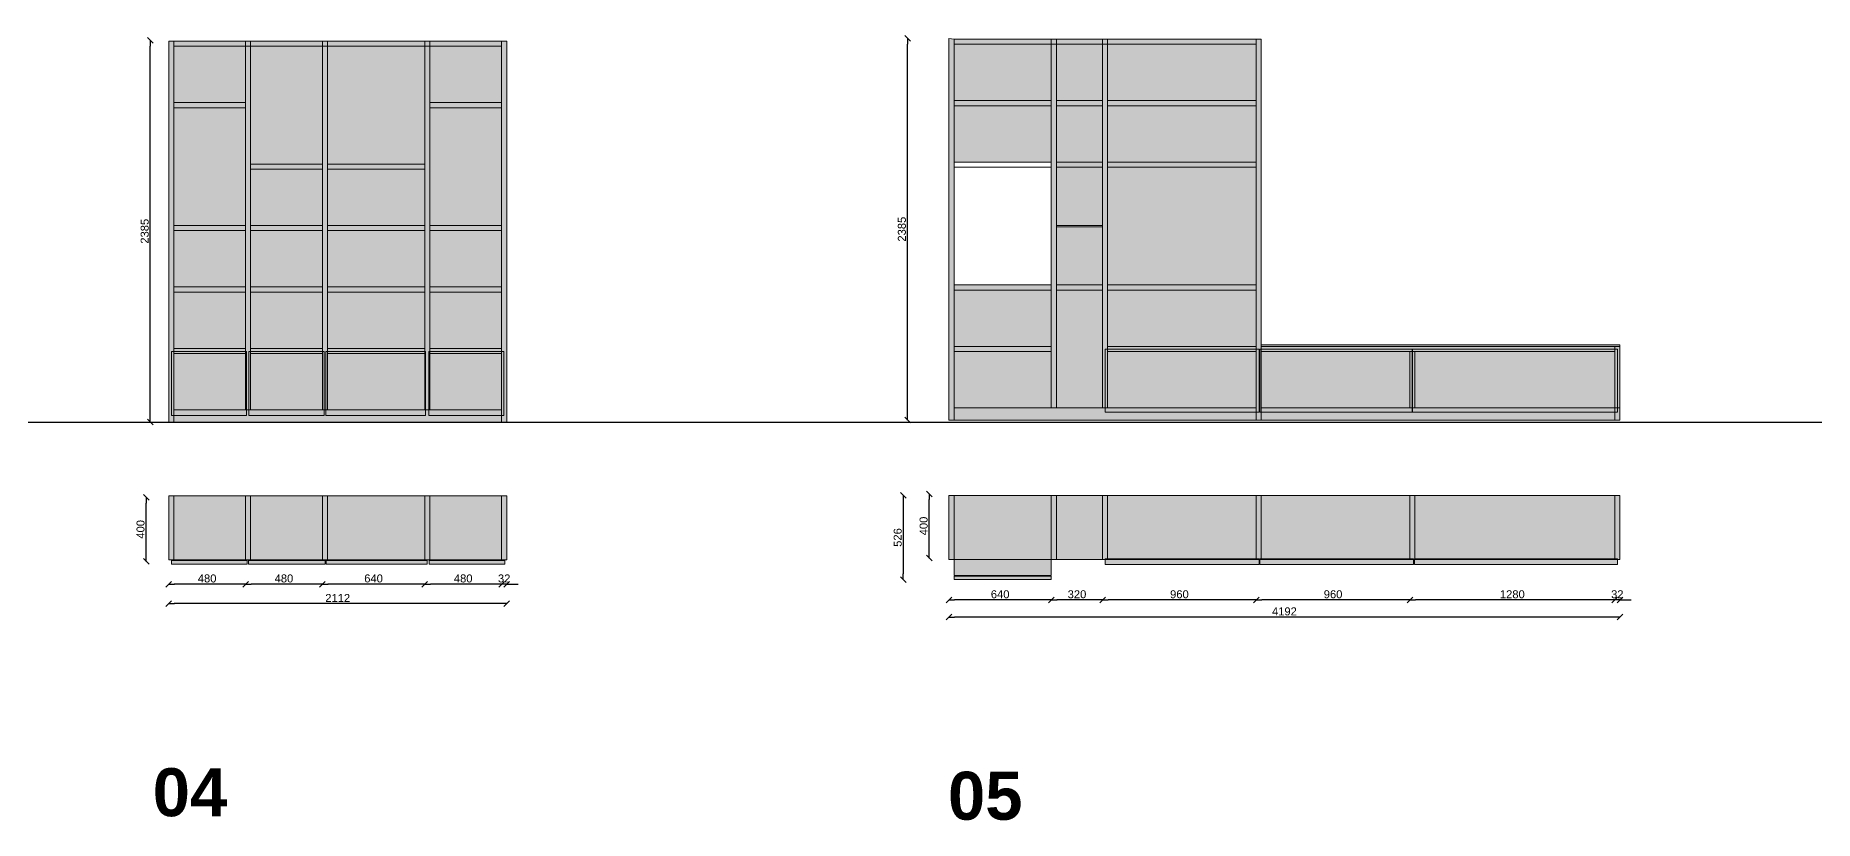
# Model space of a CAD drawing. Header units: inches. Extents: x -2150 to 187520, y -61540 to -22885.
# Drawn here: x 125914 to 137029, y -32465 to -27560 of the extents above; entities that cross this region are included whole.
import ezdxf

# ---------------------------------------------------------------- set-up
doc = ezdxf.new("R2010")
doc.units = ezdxf.units.IN
doc.header["$MEASUREMENT"] = 0
doc.layers.add('Linee arredi', color=3, linetype='Continuous', lineweight=20)
doc.layers.add('Quote', color=5, linetype='Continuous')
doc.styles.add('Arial', font='Arial.ttf')
doc.styles.add('Arial (bold)', font='Arial Bold.ttf')
doc.dimstyles.new('M&C_quote arredo', dxfattribs={"dimtxt": 50, "dimasz": 35.34668, "dimexe": 0, "dimexo": 0, "dimgap": 10, "dimtad": 1, "dimdec": 0, "dimtxsty": 'Arial', "dimblk": 'VW_SLASH', "dimcen": 0, "dimse1": 1, "dimse2": 1, "dimazin": 0, "dimtfac": 1, "dimtdec": 0, "dimtix": 1, "dimtmove": 0, "dimatfit": 0, "dimldrblk": 'VW_SLASH', "dimfxl": 0, "dimfxlon": 1, "dimfrac": 2, "dimtolj": 1, "dimarcsym": 0})

# ---------------------------------------------------------------- blocks, each defined once
blk = doc.blocks.new('VW_SLASH')
at = {"color": 0, "linetype": 'ByBlock', "lineweight": -2, "transparency": 16777216}
blk.add_line((0, 0), (-1, 0), dxfattribs=at)
at = {"color": 0, "linetype": 'Continuous', "lineweight": -2, "transparency": 16777216, "flags": 128}
blk.add_lwpolyline([(0.5, 0.5), (-0.5, -0.5)], dxfattribs=at)
blk = doc.blocks.new('*D676')
at = {"layer": 'Defpoints', "color": 0, "transparency": 16777216}
for p in [(126631, -27590), (126783, -27590), (126783, -29975)]:
    blk.add_point(p, dxfattribs=at)
at = {"layer": 'Quote', "color": 0, "lineweight": -2, "transparency": 16777216}
blk.add_line((126631, -29940), (126631, -27626), dxfattribs=at)
at = {"layer": 'Quote', "color": 0, "lineweight": -2, "transparency": 16777216, "xscale": 35.3466796875, "yscale": 35.3466796875, "zscale": 35.3466796875}
for p, rotation in [((126631, -27590), 90), ((126631, -29975), 270)]:
    blk.add_blockref('VW_SLASH', p, dxfattribs=dict(at, rotation=rotation))
at = {"layer": 'Quote', "color": 0, "transparency": 16777216, "insert": (126596, -28783), "char_height": 50, "attachment_point": 5, "rotation": 90, "style": 'Arial'}
blk.add_mtext('\\A1;2385', dxfattribs=at)
blk = doc.blocks.new('*D677')
at = {"layer": 'Defpoints', "color": 0, "transparency": 16777216}
for p in [(126746, -30821), (128858, -30821), (126746, -31110)]:
    blk.add_point(p, dxfattribs=at)
at = {"layer": 'Quote', "color": 0, "lineweight": -2, "transparency": 16777216}
blk.add_line((128823, -31110), (126781, -31110), dxfattribs=at)
at = {"layer": 'Quote', "color": 0, "lineweight": -2, "transparency": 16777216, "xscale": 35.3466796875, "yscale": 35.3466796875, "zscale": 35.3466796875, "rotation": 180}
blk.add_blockref('VW_SLASH', (126746, -31110), dxfattribs=at)
at = {"layer": 'Quote', "color": 0, "lineweight": -2, "transparency": 16777216, "xscale": 35.3466796875, "yscale": 35.3466796875, "zscale": 35.3466796875}
blk.add_blockref('VW_SLASH', (128858, -31110), dxfattribs=at)
at = {"layer": 'Quote', "color": 0, "transparency": 16777216, "insert": (127802, -31075), "char_height": 50, "attachment_point": 5, "style": 'Arial'}
blk.add_mtext('\\A1;2112', dxfattribs=at)
blk = doc.blocks.new('*D678')
at = {"layer": 'Defpoints', "color": 0, "transparency": 16777216}
for p in [(126606, -30446), (126758, -30446), (126758, -30846)]:
    blk.add_point(p, dxfattribs=at)
at = {"layer": 'Quote', "color": 0, "lineweight": -2, "transparency": 16777216}
blk.add_line((126606, -30811), (126606, -30482), dxfattribs=at)
at = {"layer": 'Quote', "color": 0, "lineweight": -2, "transparency": 16777216, "xscale": 35.3466796875, "yscale": 35.3466796875, "zscale": 35.3466796875}
for p, rotation in [((126606, -30446), 90), ((126606, -30846), 270)]:
    blk.add_blockref('VW_SLASH', p, dxfattribs=dict(at, rotation=rotation))
at = {"layer": 'Quote', "color": 0, "transparency": 16777216, "insert": (126570, -30646), "char_height": 50, "attachment_point": 5, "rotation": 90, "style": 'Arial'}
blk.add_mtext('\\A1;400', dxfattribs=at)
blk = doc.blocks.new('*D687')
at = {"layer": 'Defpoints', "color": 0, "transparency": 16777216}
for p in [(126746, -30837), (127226, -30837), (126746, -30989)]:
    blk.add_point(p, dxfattribs=at)
at = {"layer": 'Quote', "color": 0, "lineweight": -2, "transparency": 16777216}
blk.add_line((127191, -30989), (126781, -30989), dxfattribs=at)
at = {"layer": 'Quote', "color": 0, "lineweight": -2, "transparency": 16777216, "xscale": 35.3466796875, "yscale": 35.3466796875, "zscale": 35.3466796875, "rotation": 180}
blk.add_blockref('VW_SLASH', (126746, -30989), dxfattribs=at)
at = {"layer": 'Quote', "color": 0, "lineweight": -2, "transparency": 16777216, "xscale": 35.3466796875, "yscale": 35.3466796875, "zscale": 35.3466796875}
blk.add_blockref('VW_SLASH', (127226, -30989), dxfattribs=at)
at = {"layer": 'Quote', "color": 0, "transparency": 16777216, "insert": (126986, -30953), "char_height": 50, "attachment_point": 5, "style": 'Arial'}
blk.add_mtext('\\A1;480', dxfattribs=at)
blk = doc.blocks.new('*D688')
at = {"layer": 'Defpoints', "color": 0, "transparency": 16777216}
for p in [(127226, -30837), (127706, -30837), (127226, -30989)]:
    blk.add_point(p, dxfattribs=at)
at = {"layer": 'Quote', "color": 0, "lineweight": -2, "transparency": 16777216}
blk.add_line((127671, -30989), (127261, -30989), dxfattribs=at)
at = {"layer": 'Quote', "color": 0, "lineweight": -2, "transparency": 16777216, "xscale": 35.3466796875, "yscale": 35.3466796875, "zscale": 35.3466796875, "rotation": 180}
blk.add_blockref('VW_SLASH', (127226, -30989), dxfattribs=at)
at = {"layer": 'Quote', "color": 0, "lineweight": -2, "transparency": 16777216, "xscale": 35.3466796875, "yscale": 35.3466796875, "zscale": 35.3466796875}
blk.add_blockref('VW_SLASH', (127706, -30989), dxfattribs=at)
at = {"layer": 'Quote', "color": 0, "transparency": 16777216, "insert": (127466, -30953), "char_height": 50, "attachment_point": 5, "style": 'Arial'}
blk.add_mtext('\\A1;480', dxfattribs=at)
blk = doc.blocks.new('*D689')
at = {"layer": 'Defpoints', "color": 0, "transparency": 16777216}
for p in [(127706, -30837), (128346, -30837), (127706, -30989)]:
    blk.add_point(p, dxfattribs=at)
at = {"layer": 'Quote', "color": 0, "lineweight": -2, "transparency": 16777216}
blk.add_line((128311, -30989), (127741, -30989), dxfattribs=at)
at = {"layer": 'Quote', "color": 0, "lineweight": -2, "transparency": 16777216, "xscale": 35.3466796875, "yscale": 35.3466796875, "zscale": 35.3466796875, "rotation": 180}
blk.add_blockref('VW_SLASH', (127706, -30989), dxfattribs=at)
at = {"layer": 'Quote', "color": 0, "lineweight": -2, "transparency": 16777216, "xscale": 35.3466796875, "yscale": 35.3466796875, "zscale": 35.3466796875}
blk.add_blockref('VW_SLASH', (128346, -30989), dxfattribs=at)
at = {"layer": 'Quote', "color": 0, "transparency": 16777216, "insert": (128026, -30953), "char_height": 50, "attachment_point": 5, "style": 'Arial'}
blk.add_mtext('\\A1;640', dxfattribs=at)
blk = doc.blocks.new('*D690')
at = {"layer": 'Defpoints', "color": 0, "transparency": 16777216}
for p in [(128346, -30837), (128826, -30837), (128346, -30989)]:
    blk.add_point(p, dxfattribs=at)
at = {"layer": 'Quote', "color": 0, "lineweight": -2, "transparency": 16777216}
blk.add_line((128791, -30989), (128381, -30989), dxfattribs=at)
at = {"layer": 'Quote', "color": 0, "lineweight": -2, "transparency": 16777216, "xscale": 35.3466796875, "yscale": 35.3466796875, "zscale": 35.3466796875, "rotation": 180}
blk.add_blockref('VW_SLASH', (128346, -30989), dxfattribs=at)
at = {"layer": 'Quote', "color": 0, "lineweight": -2, "transparency": 16777216, "xscale": 35.3466796875, "yscale": 35.3466796875, "zscale": 35.3466796875}
blk.add_blockref('VW_SLASH', (128826, -30989), dxfattribs=at)
at = {"layer": 'Quote', "color": 0, "transparency": 16777216, "insert": (128586, -30953), "char_height": 50, "attachment_point": 5, "style": 'Arial'}
blk.add_mtext('\\A1;480', dxfattribs=at)
blk = doc.blocks.new('*D691')
at = {"layer": 'Defpoints', "color": 0, "transparency": 16777216}
for p in [(128826, -30837), (128858, -30837), (128826, -30989)]:
    blk.add_point(p, dxfattribs=at)
at = {"layer": 'Quote', "color": 0, "lineweight": -2, "transparency": 16777216}
for p, q in [((128791, -30989), (128755, -30989)), ((128858, -30989), (128826, -30989)), ((128893, -30989), (128929, -30989))]:
    blk.add_line(p, q, dxfattribs=at)
at = {"layer": 'Quote', "color": 0, "lineweight": -2, "transparency": 16777216, "xscale": 35.3466796875, "yscale": 35.3466796875, "zscale": 35.3466796875}
blk.add_blockref('VW_SLASH', (128826, -30989), dxfattribs=at)
at = {"layer": 'Quote', "color": 0, "lineweight": -2, "transparency": 16777216, "xscale": 35.3466796875, "yscale": 35.3466796875, "zscale": 35.3466796875, "rotation": 180}
blk.add_blockref('VW_SLASH', (128858, -30989), dxfattribs=at)
at = {"layer": 'Quote', "color": 0, "transparency": 16777216, "insert": (128842, -30953), "char_height": 50, "attachment_point": 5, "style": 'Arial'}
blk.add_mtext('\\A1;32', dxfattribs=at)
blk = doc.blocks.new('*D705')
at = {"layer": 'Defpoints', "color": 0, "transparency": 16777216}
for p in [(135813, -30749), (131621, -30871), (131621, -31194)]:
    blk.add_point(p, dxfattribs=at)
at = {"layer": 'Quote', "color": 0, "lineweight": -2, "transparency": 16777216}
blk.add_line((135777, -31194), (131656, -31194), dxfattribs=at)
at = {"layer": 'Quote', "color": 0, "lineweight": -2, "transparency": 16777216, "xscale": 35.3466796875, "yscale": 35.3466796875, "zscale": 35.3466796875, "rotation": 180}
blk.add_blockref('VW_SLASH', (131621, -31194), dxfattribs=at)
at = {"layer": 'Quote', "color": 0, "lineweight": -2, "transparency": 16777216, "xscale": 35.3466796875, "yscale": 35.3466796875, "zscale": 35.3466796875}
blk.add_blockref('VW_SLASH', (135813, -31194), dxfattribs=at)
at = {"layer": 'Quote', "color": 0, "transparency": 16777216, "insert": (133717, -31159), "char_height": 50, "attachment_point": 5, "style": 'Arial'}
blk.add_mtext('\\A1;4192', dxfattribs=at)
blk = doc.blocks.new('*D706')
at = {"layer": 'Defpoints', "color": 0, "transparency": 16777216}
for p in [(131363, -27578), (131621, -27578), (131621, -29963)]:
    blk.add_point(p, dxfattribs=at)
at = {"layer": 'Quote', "color": 0, "lineweight": -2, "transparency": 16777216}
blk.add_line((131363, -29927), (131363, -27613), dxfattribs=at)
at = {"layer": 'Quote', "color": 0, "lineweight": -2, "transparency": 16777216, "xscale": 35.3466796875, "yscale": 35.3466796875, "zscale": 35.3466796875}
for p, rotation in [((131363, -27578), 90), ((131363, -29963), 270)]:
    blk.add_blockref('VW_SLASH', p, dxfattribs=dict(at, rotation=rotation))
at = {"layer": 'Quote', "color": 0, "transparency": 16777216, "insert": (131327, -28770), "char_height": 50, "attachment_point": 5, "rotation": 90, "style": 'Arial'}
blk.add_mtext('\\A1;2385', dxfattribs=at)
blk = doc.blocks.new('*D707')
at = {"layer": 'Defpoints', "color": 0, "transparency": 16777216}
for p in [(131621, -30871), (132261, -30795), (131621, -31087)]:
    blk.add_point(p, dxfattribs=at)
at = {"layer": 'Quote', "color": 0, "lineweight": -2, "transparency": 16777216}
blk.add_line((132225, -31087), (131656, -31087), dxfattribs=at)
at = {"layer": 'Quote', "color": 0, "lineweight": -2, "transparency": 16777216, "xscale": 35.3466796875, "yscale": 35.3466796875, "zscale": 35.3466796875, "rotation": 180}
blk.add_blockref('VW_SLASH', (131621, -31087), dxfattribs=at)
at = {"layer": 'Quote', "color": 0, "lineweight": -2, "transparency": 16777216, "xscale": 35.3466796875, "yscale": 35.3466796875, "zscale": 35.3466796875}
blk.add_blockref('VW_SLASH', (132261, -31087), dxfattribs=at)
at = {"layer": 'Quote', "color": 0, "transparency": 16777216, "insert": (131941, -31052), "char_height": 50, "attachment_point": 5, "style": 'Arial'}
blk.add_mtext('\\A1;640', dxfattribs=at)
blk = doc.blocks.new('*D708')
at = {"layer": 'Defpoints', "color": 0, "transparency": 16777216}
for p in [(132261, -30795), (132581, -30795), (132261, -31087)]:
    blk.add_point(p, dxfattribs=at)
at = {"layer": 'Quote', "color": 0, "lineweight": -2, "transparency": 16777216}
blk.add_line((132545, -31087), (132296, -31087), dxfattribs=at)
at = {"layer": 'Quote', "color": 0, "lineweight": -2, "transparency": 16777216, "xscale": 35.3466796875, "yscale": 35.3466796875, "zscale": 35.3466796875, "rotation": 180}
blk.add_blockref('VW_SLASH', (132261, -31087), dxfattribs=at)
at = {"layer": 'Quote', "color": 0, "lineweight": -2, "transparency": 16777216, "xscale": 35.3466796875, "yscale": 35.3466796875, "zscale": 35.3466796875}
blk.add_blockref('VW_SLASH', (132581, -31087), dxfattribs=at)
at = {"layer": 'Quote', "color": 0, "transparency": 16777216, "insert": (132421, -31052), "char_height": 50, "attachment_point": 5, "style": 'Arial'}
blk.add_mtext('\\A1;320', dxfattribs=at)
blk = doc.blocks.new('*D709')
at = {"layer": 'Defpoints', "color": 0, "transparency": 16777216}
for p in [(133541, -30411), (132581, -30795), (132581, -31087)]:
    blk.add_point(p, dxfattribs=at)
at = {"layer": 'Quote', "color": 0, "lineweight": -2, "transparency": 16777216}
blk.add_line((133505, -31087), (132616, -31087), dxfattribs=at)
at = {"layer": 'Quote', "color": 0, "lineweight": -2, "transparency": 16777216, "xscale": 35.3466796875, "yscale": 35.3466796875, "zscale": 35.3466796875, "rotation": 180}
blk.add_blockref('VW_SLASH', (132581, -31087), dxfattribs=at)
at = {"layer": 'Quote', "color": 0, "lineweight": -2, "transparency": 16777216, "xscale": 35.3466796875, "yscale": 35.3466796875, "zscale": 35.3466796875}
blk.add_blockref('VW_SLASH', (133541, -31087), dxfattribs=at)
at = {"layer": 'Quote', "color": 0, "transparency": 16777216, "insert": (133061, -31052), "char_height": 50, "attachment_point": 5, "style": 'Arial'}
blk.add_mtext('\\A1;960', dxfattribs=at)
blk = doc.blocks.new('*D710')
at = {"layer": 'Defpoints', "color": 0, "transparency": 16777216}
for p in [(133541, -30411), (134501, -30443), (133541, -31087)]:
    blk.add_point(p, dxfattribs=at)
at = {"layer": 'Quote', "color": 0, "lineweight": -2, "transparency": 16777216}
blk.add_line((134465, -31087), (133576, -31087), dxfattribs=at)
at = {"layer": 'Quote', "color": 0, "lineweight": -2, "transparency": 16777216, "xscale": 35.3466796875, "yscale": 35.3466796875, "zscale": 35.3466796875, "rotation": 180}
blk.add_blockref('VW_SLASH', (133541, -31087), dxfattribs=at)
at = {"layer": 'Quote', "color": 0, "lineweight": -2, "transparency": 16777216, "xscale": 35.3466796875, "yscale": 35.3466796875, "zscale": 35.3466796875}
blk.add_blockref('VW_SLASH', (134501, -31087), dxfattribs=at)
at = {"layer": 'Quote', "color": 0, "transparency": 16777216, "insert": (134021, -31052), "char_height": 50, "attachment_point": 5, "style": 'Arial'}
blk.add_mtext('\\A1;960', dxfattribs=at)
blk = doc.blocks.new('*D711')
at = {"layer": 'Defpoints', "color": 0, "transparency": 16777216}
for p in [(134501, -30443), (135781, -30443), (134501, -31087)]:
    blk.add_point(p, dxfattribs=at)
at = {"layer": 'Quote', "color": 0, "lineweight": -2, "transparency": 16777216}
blk.add_line((135745, -31087), (134536, -31087), dxfattribs=at)
at = {"layer": 'Quote', "color": 0, "lineweight": -2, "transparency": 16777216, "xscale": 35.3466796875, "yscale": 35.3466796875, "zscale": 35.3466796875, "rotation": 180}
blk.add_blockref('VW_SLASH', (134501, -31087), dxfattribs=at)
at = {"layer": 'Quote', "color": 0, "lineweight": -2, "transparency": 16777216, "xscale": 35.3466796875, "yscale": 35.3466796875, "zscale": 35.3466796875}
blk.add_blockref('VW_SLASH', (135781, -31087), dxfattribs=at)
at = {"layer": 'Quote', "color": 0, "transparency": 16777216, "insert": (135141, -31052), "char_height": 50, "attachment_point": 5, "style": 'Arial'}
blk.add_mtext('\\A1;1280', dxfattribs=at)
blk = doc.blocks.new('*D712')
at = {"layer": 'Defpoints', "color": 0, "transparency": 16777216}
for p in [(135781, -30443), (135813, -30871), (135781, -31087)]:
    blk.add_point(p, dxfattribs=at)
at = {"layer": 'Quote', "color": 0, "lineweight": -2, "transparency": 16777216}
for p, q in [((135745, -31087), (135710, -31087)), ((135813, -31087), (135781, -31087)), ((135848, -31087), (135883, -31087))]:
    blk.add_line(p, q, dxfattribs=at)
at = {"layer": 'Quote', "color": 0, "lineweight": -2, "transparency": 16777216, "xscale": 35.3466796875, "yscale": 35.3466796875, "zscale": 35.3466796875}
blk.add_blockref('VW_SLASH', (135781, -31087), dxfattribs=at)
at = {"layer": 'Quote', "color": 0, "lineweight": -2, "transparency": 16777216, "xscale": 35.3466796875, "yscale": 35.3466796875, "zscale": 35.3466796875, "rotation": 180}
blk.add_blockref('VW_SLASH', (135813, -31087), dxfattribs=at)
at = {"layer": 'Quote', "color": 0, "transparency": 16777216, "insert": (135797, -31052), "char_height": 50, "attachment_point": 5, "style": 'Arial'}
blk.add_mtext('\\A1;32', dxfattribs=at)
blk = doc.blocks.new('*D750')
at = {"layer": 'Defpoints', "color": 0, "transparency": 16777216}
for p in [(131498, -30425), (131618, -30425), (131618, -30825)]:
    blk.add_point(p, dxfattribs=at)
at = {"layer": 'Quote', "color": 0, "lineweight": -2, "transparency": 16777216}
blk.add_line((131498, -30789), (131498, -30460), dxfattribs=at)
at = {"layer": 'Quote', "color": 0, "lineweight": -2, "transparency": 16777216, "xscale": 35.3466796875, "yscale": 35.3466796875, "zscale": 35.3466796875}
for p, rotation in [((131498, -30425), 90), ((131498, -30825), 270)]:
    blk.add_blockref('VW_SLASH', p, dxfattribs=dict(at, rotation=rotation))
at = {"layer": 'Quote', "color": 0, "transparency": 16777216, "insert": (131463, -30625), "char_height": 50, "attachment_point": 5, "rotation": 90, "style": 'Arial'}
blk.add_mtext('\\A1;400', dxfattribs=at)
blk = doc.blocks.new('*D751')
at = {"layer": 'Defpoints', "color": 0, "transparency": 16777216}
for p in [(131621, -30434), (131336, -30960), (131653, -30960)]:
    blk.add_point(p, dxfattribs=at)
at = {"layer": 'Quote', "color": 0, "lineweight": -2, "transparency": 16777216}
blk.add_line((131336, -30469), (131336, -30924), dxfattribs=at)
at = {"layer": 'Quote', "color": 0, "lineweight": -2, "transparency": 16777216, "xscale": 35.3466796875, "yscale": 35.3466796875, "zscale": 35.3466796875}
for p, rotation in [((131336, -30434), 90), ((131336, -30960), 270)]:
    blk.add_blockref('VW_SLASH', p, dxfattribs=dict(at, rotation=rotation))
at = {"layer": 'Quote', "color": 0, "transparency": 16777216, "insert": (131301, -30697), "char_height": 50, "attachment_point": 5, "rotation": 90, "style": 'Arial'}
blk.add_mtext('\\A1;526', dxfattribs=at)

msp = doc.modelspace()

# ---------------------------------------------------------------- hatches: boundary and pattern name
at = {"layer": 'Linee arredi'}
h = msp.add_hatch(color=7, dxfattribs=at)
h.dxf.hatch_style = 1
h.paths.add_polyline_path([(126745.9, -27595.2), (126777.9, -27595.2), (126777.9, -29975.2), (126745.9, -29975.2)])
h = msp.add_hatch(color=7, dxfattribs=at)
h.dxf.hatch_style = 1
h.paths.add_polyline_path([(126777.9, -27627.2), (126777.9, -27595.2), (128825.9, -27595.2), (128825.9, -27627.2)])
h = msp.add_hatch(color=254, dxfattribs=at)
h.dxf.hatch_style = 1
h.paths.add_polyline_path([(127225.9, -27979.1), (127225.9, -27627.2), (126777.9, -27627.2), (126777.9, -27979.1)])
h.paths.add_polyline_path([(127225.9, -28011.1), (126777.9, -28011.1), (126777.9, -28747), (127225.9, -28747)])
h.paths.add_polyline_path([(127225.9, -29131), (127225.9, -28779), (126777.9, -28779), (126777.9, -29131)])
h.paths.add_polyline_path([(126777.9, -29163), (126777.9, -29514.9), (127225.9, -29514.9), (127225.9, -29163)])
h.paths.add_polyline_path([(127257.9, -29163), (127257.9, -29514.9), (127705.9, -29514.9), (127705.9, -29163)])
h.paths.add_polyline_path([(127705.9, -29131), (127705.9, -28779), (127257.9, -28779), (127257.9, -29131)])
h.paths.add_polyline_path([(127257.9, -28395.1), (127257.9, -28747), (127705.9, -28747), (127705.9, -28395.1)])
h.paths.add_polyline_path([(127705.9, -27627.2), (127257.9, -27627.2), (127257.9, -28363.1), (127705.9, -28363.1)])
h.paths.add_polyline_path([(128345.9, -27627.2), (127737.9, -27627.2), (127737.9, -28363.1), (128345.9, -28363.1)])
h.paths.add_polyline_path([(128345.9, -28747), (128345.9, -28395.1), (127737.9, -28395.1), (127737.9, -28747)])
h.paths.add_polyline_path([(128345.9, -29131), (128345.9, -28779), (127737.9, -28779), (127737.9, -29131)])
h.paths.add_polyline_path([(127737.9, -29163), (127737.9, -29514.9), (128345.9, -29514.9), (128345.9, -29163)])
h.paths.add_polyline_path([(128377.9, -29163), (128377.9, -29514.9), (128825.9, -29514.9), (128825.9, -29163)])
h.paths.add_polyline_path([(128377.9, -28779), (128377.9, -29131), (128825.9, -29131), (128825.9, -28779)])
h.paths.add_polyline_path([(128377.9, -28747), (128825.9, -28747), (128825.9, -28011.1), (128377.9, -28011.1)])
h.paths.add_polyline_path([(128825.9, -27979.1), (128825.9, -27627.2), (128377.9, -27627.2), (128377.9, -27979.1)])
h = msp.add_hatch(color=7, dxfattribs=at)
h.dxf.hatch_style = 1
h.paths.add_polyline_path([(127225.9, -27595.2), (127257.9, -27595.2), (127257.9, -29899.2), (127225.9, -29899.2)])
h = msp.add_hatch(color=7, dxfattribs=at)
h.dxf.hatch_style = 1
h.paths.add_polyline_path([(127705.9, -27595.2), (127737.9, -27595.2), (127737.9, -29899.2), (127705.9, -29899.2)])
h = msp.add_hatch(color=7, dxfattribs=at)
h.dxf.hatch_style = 1
h.paths.add_polyline_path([(128345.9, -27595.2), (128377.9, -27595.2), (128377.9, -29899.2), (128345.9, -29899.2)])
h = msp.add_hatch(color=7, dxfattribs=at)
h.dxf.hatch_style = 1
h.paths.add_polyline_path([(128825.9, -27595.2), (128857.9, -27595.2), (128857.9, -29975.2), (128825.9, -29975.2)])
h = msp.add_hatch(color=7, dxfattribs=at)
h.dxf.hatch_style = 1
h.paths.add_polyline_path([(131620.6, -27577.8), (131652.6, -27582.8), (131652.6, -29962.8), (131620.6, -29962.8)])
h = msp.add_hatch(color=7, dxfattribs=at)
h.dxf.hatch_style = 1
h.paths.add_polyline_path([(131652.6, -27614.8), (131652.6, -27582.8), (133540.6, -27582.8), (133540.6, -27614.8)])
h = msp.add_hatch(color=254, dxfattribs=at)
h.dxf.hatch_style = 1
h.paths.add_polyline_path([(132260.6, -27966.8), (132260.6, -27614.8), (131652.6, -27614.8), (131652.6, -27966.8)])
h = msp.add_hatch(color=7, dxfattribs=at)
h.dxf.hatch_style = 1
h.paths.add_polyline_path([(132260.6, -27582.8), (132292.6, -27582.8), (132292.6, -29886.8), (132260.6, -29886.8)])
h = msp.add_hatch(color=254, dxfattribs=at)
h.dxf.hatch_style = 1
h.paths.add_polyline_path([(132580.6, -27998.8), (132292.6, -27998.8), (132292.6, -28350.7), (132580.6, -28350.7)])
h.paths.add_polyline_path([(132580.6, -27966.8), (132580.6, -27614.8), (132292.6, -27614.8), (132292.6, -27966.8)])
h.paths.add_polyline_path([(133540.6, -27966.8), (133540.6, -27614.8), (132612.6, -27614.8), (132612.6, -27966.8)])
h.paths.add_polyline_path([(133540.6, -28350.7), (133540.6, -27998.8), (132612.6, -27998.8), (132612.6, -28350.7)])
h = msp.add_hatch(color=7, dxfattribs=at)
h.dxf.hatch_style = 1
h.paths.add_polyline_path([(132580.6, -27582.8), (132612.6, -27582.8), (132612.6, -29886.8), (132580.6, -29886.8)])
h = msp.add_hatch(color=7, dxfattribs=at)
h.dxf.hatch_style = 1
h.paths.add_polyline_path([(133540.6, -27582.8), (133572.6, -27582.8), (133572.6, -29962.8), (133540.6, -29962.8)])
h = msp.add_hatch(color=7, dxfattribs=at)
h.dxf.hatch_style = 1
h.paths.add_polyline_path([(126777.8, -28011.1), (126777.8, -27979.1), (127225.9, -27979.1), (127225.9, -28011.1)])
h = msp.add_hatch(color=7, dxfattribs=at)
h.dxf.hatch_style = 1
h.paths.add_polyline_path([(128377.9, -28011.1), (128377.9, -27979.1), (128825.9, -27979.1), (128825.9, -28011.1)])
h = msp.add_hatch(color=7, dxfattribs=at)
h.dxf.hatch_style = 1
h.paths.add_polyline_path([(131652.6, -27998.8), (131652.6, -27966.8), (132260.6, -27966.8), (132260.6, -27998.8)])
h = msp.add_hatch(color=254, dxfattribs=at)
h.dxf.hatch_style = 1
h.paths.add_polyline_path([(131652.6, -27998.8), (131652.6, -28349.6), (132260.6, -28349.6), (132260.6, -27998.8)])
h = msp.add_hatch(color=7, dxfattribs=at)
h.dxf.hatch_style = 1
h.paths.add_polyline_path([(132292.6, -27998.8), (132292.6, -27966.8), (132580.6, -27966.8), (132580.6, -27998.8)])
h = msp.add_hatch(color=7, dxfattribs=at)
h.dxf.hatch_style = 1
h.paths.add_polyline_path([(132612.6, -27998.8), (132612.6, -27966.8), (133540.6, -27966.8), (133540.6, -27998.8)])
h = msp.add_hatch(color=7, dxfattribs=at)
h.dxf.hatch_style = 1
h.paths.add_polyline_path([(127257.9, -28395.1), (127257.9, -28363.1), (127705.9, -28363.1), (127705.9, -28395.1)])
h = msp.add_hatch(color=7, dxfattribs=at)
h.dxf.hatch_style = 1
h.paths.add_polyline_path([(127737.9, -28395.1), (127737.9, -28363.1), (128345.9, -28363.1), (128345.9, -28395.1)])
h = msp.add_hatch(color=7, dxfattribs=at)
h.dxf.hatch_style = 1
h.paths.add_polyline_path([(132292.6, -28382.7), (132292.6, -28350.7), (132580.6, -28350.7), (132580.6, -28382.7)])
h = msp.add_hatch(color=253, dxfattribs=at)
h.dxf.hatch_style = 1
h.paths.add_polyline_path([(132612.6, -29118.6), (133540.6, -29118.6), (133540.6, -28382.7), (132612.6, -28382.7)])
h.paths.add_polyline_path([(132580.6, -28382.7), (132292.6, -28382.7), (132292.6, -28746.7), (132580.6, -28746.7)])
h.paths.add_polyline_path([(132580.6, -28754.7), (132292.6, -28754.7), (132292.6, -29118.6), (132580.6, -29118.6)])
h = msp.add_hatch(color=7, dxfattribs=at)
h.dxf.hatch_style = 1
h.paths.add_polyline_path([(132612.6, -28382.7), (132612.6, -28350.7), (133540.6, -28350.7), (133540.6, -28382.7)])
h = msp.add_hatch(color=7, dxfattribs=at)
h.dxf.hatch_style = 1
h.paths.add_polyline_path([(126777.8, -28779), (126777.8, -28747), (127225.9, -28747), (127225.9, -28779)])
h = msp.add_hatch(color=7, dxfattribs=at)
h.dxf.hatch_style = 1
h.paths.add_polyline_path([(127257.9, -28779), (127257.9, -28747), (127705.9, -28747), (127705.9, -28779)])
h = msp.add_hatch(color=7, dxfattribs=at)
h.dxf.hatch_style = 1
h.paths.add_polyline_path([(127737.9, -28779), (127737.9, -28747), (128345.9, -28747), (128345.9, -28779)])
h = msp.add_hatch(color=7, dxfattribs=at)
h.dxf.hatch_style = 1
h.paths.add_polyline_path([(128377.9, -28779), (128377.9, -28747), (128825.9, -28747), (128825.9, -28779)])
h = msp.add_hatch(color=7, dxfattribs=at)
h.dxf.hatch_style = 1
h.paths.add_polyline_path([(131652.6, -29150.6), (131652.6, -29118.6), (132260.6, -29118.6), (132260.6, -29150.6)])
h = msp.add_hatch(color=7, dxfattribs=at)
h.dxf.hatch_style = 1
h.paths.add_polyline_path([(132292.6, -29150.6), (132292.6, -29118.6), (132580.6, -29118.6), (132580.6, -29150.6)])
h = msp.add_hatch(color=7, dxfattribs=at)
h.dxf.hatch_style = 1
h.paths.add_polyline_path([(132612.6, -29150.6), (132612.6, -29118.6), (133540.6, -29118.6), (133540.6, -29150.6)])
h = msp.add_hatch(color=7, dxfattribs=at)
h.dxf.hatch_style = 1
h.paths.add_polyline_path([(126777.9, -29163), (126777.9, -29131), (127225.9, -29131), (127225.9, -29163)])
h = msp.add_hatch(color=7, dxfattribs=at)
h.dxf.hatch_style = 1
h.paths.add_polyline_path([(127257.9, -29163), (127257.9, -29131), (127705.9, -29131), (127705.9, -29163)])
h = msp.add_hatch(color=7, dxfattribs=at)
h.dxf.hatch_style = 1
h.paths.add_polyline_path([(127737.9, -29163), (127737.9, -29131), (128345.9, -29131), (128345.9, -29163)])
h = msp.add_hatch(color=7, dxfattribs=at)
h.dxf.hatch_style = 1
h.paths.add_polyline_path([(128377.9, -29163), (128377.9, -29131), (128825.9, -29131), (128825.9, -29163)])
h = msp.add_hatch(color=254, dxfattribs=at)
h.dxf.hatch_style = 1
h.paths.add_polyline_path([(132260.6, -29150.6), (131652.6, -29150.6), (131652.6, -29502.6), (132260.6, -29502.6)])
h.paths.add_polyline_path([(131652.6, -29534.6), (131652.6, -29886.8), (132260.6, -29886.8), (132260.6, -29534.6)])
h.paths.add_polyline_path([(132580.6, -29150.6), (132292.6, -29150.6), (132292.6, -29886.8), (132580.6, -29886.8)])
h.paths.add_polyline_path([(133540.6, -29502.6), (133540.6, -29150.6), (132612.6, -29150.6), (132612.6, -29502.6)])
h = msp.add_hatch(color=252, dxfattribs=at)
h.dxf.hatch_style = 1
h.paths.add_polyline_path([(126763.9, -29535.2), (127232.9, -29535.2), (127232.9, -29933.9), (126763.9, -29933.9)])
h = msp.add_hatch(color=7, dxfattribs=at)
h.dxf.hatch_style = 1
h.paths.add_polyline_path([(126777.8, -29546.9), (126777.8, -29514.9), (127225.9, -29514.9), (127225.9, -29546.9)])
h = msp.add_hatch(color=252, dxfattribs=at)
h.dxf.hatch_style = 1
h.paths.add_polyline_path([(127246.9, -29535.2), (127717.9, -29535.2), (127717.9, -29933.9), (127246.9, -29933.9)])
h = msp.add_hatch(color=7, dxfattribs=at)
h.dxf.hatch_style = 1
h.paths.add_polyline_path([(127257.9, -29546.9), (127257.9, -29514.9), (127705.9, -29514.9), (127705.9, -29546.9)])
h = msp.add_hatch(color=252, dxfattribs=at)
h.dxf.hatch_style = 1
h.paths.add_polyline_path([(127726.9, -29535.2), (128349.9, -29535.2), (128349.9, -29933.9), (127726.9, -29933.9)])
h = msp.add_hatch(color=7, dxfattribs=at)
h.dxf.hatch_style = 1
h.paths.add_polyline_path([(127737.9, -29546.9), (127737.9, -29514.9), (128345.9, -29514.9), (128345.9, -29546.9)])
h = msp.add_hatch(color=252, dxfattribs=at)
h.dxf.hatch_style = 1
h.paths.add_polyline_path([(128370.9, -29535.2), (128839.9, -29535.2), (128839.9, -29933.9), (128370.9, -29933.9)])
h = msp.add_hatch(color=7, dxfattribs=at)
h.dxf.hatch_style = 1
h.paths.add_polyline_path([(128377.9, -29546.9), (128377.9, -29514.9), (128825.9, -29514.9), (128825.9, -29546.9)])
h = msp.add_hatch(color=7, dxfattribs=at)
h.dxf.hatch_style = 1
h.paths.add_polyline_path([(131652.6, -29534.6), (131652.6, -29502.6), (132260.6, -29502.6), (132260.6, -29534.6)])
h = msp.add_hatch(color=252, dxfattribs=at)
h.dxf.hatch_style = 1
h.paths.add_polyline_path([(132597.6, -29519.7), (133558.6, -29519.7), (133558.6, -29913.8), (132597.6, -29913.8)])
h = msp.add_hatch(color=7, dxfattribs=at)
h.dxf.hatch_style = 1
h.paths.add_polyline_path([(132612.6, -29534.6), (132612.6, -29502.6), (133540.6, -29502.6), (133540.6, -29534.6)])
h = msp.add_hatch(color=252, dxfattribs=at)
h.dxf.hatch_style = 1
h.paths.add_polyline_path([(133563.6, -29519.7), (134515.6, -29519.7), (134515.6, -29913.8), (133563.6, -29913.8)])
h = msp.add_hatch(color=7, dxfattribs=at)
h.dxf.hatch_style = 1
h.paths.add_polyline_path([(133572.6, -29502.6), (133572.6, -29492.6), (135812.6, -29492.6), (135812.6, -29502.6)])
h = msp.add_hatch(color=7, dxfattribs=at)
h.dxf.hatch_style = 1
h.paths.add_polyline_path([(133572.6, -29534.6), (133572.6, -29502.6), (135780.6, -29502.6), (135780.6, -29534.6)])
h = msp.add_hatch(color=7, dxfattribs=at)
h.dxf.hatch_style = 1
h.paths.add_polyline_path([(134500.6, -29534.6), (134532.6, -29534.6), (134532.6, -29886.8), (134500.6, -29886.8)])
h = msp.add_hatch(color=252, dxfattribs=at)
h.dxf.hatch_style = 1
h.paths.add_polyline_path([(134517.6, -29519.7), (135797.6, -29519.7), (135797.6, -29913.8), (134517.6, -29913.8)])
h = msp.add_hatch(color=7, dxfattribs=at)
h.dxf.hatch_style = 1
h.paths.add_polyline_path([(135780.6, -29502.6), (135812.6, -29502.6), (135812.6, -29962.8), (135780.6, -29962.8)])
h = msp.add_hatch(color=7, dxfattribs=at)
h.dxf.hatch_style = 1
h.paths.add_polyline_path([(131652.6, -29962.8), (131652.6, -29886.8), (133540.6, -29886.8), (133540.6, -29962.8)])
h = msp.add_hatch(color=7, dxfattribs=at)
h.dxf.hatch_style = 1
h.paths.add_polyline_path([(133572.6, -29962.8), (133572.6, -29886.8), (135812.6, -29886.8), (135812.6, -29962.8)])
h = msp.add_hatch(color=7, dxfattribs=at)
h.dxf.hatch_style = 1
h.paths.add_polyline_path([(126777.9, -29975.2), (126777.9, -29899.2), (128825.9, -29899.2), (128825.9, -29975.2)])
h = msp.add_hatch(color=7, dxfattribs=at)
h.dxf.hatch_style = 1
h.paths.add_polyline_path([(126777.9, -30436.9), (126745.9, -30436.9), (126745.9, -30836.9), (126777.9, -30836.9)])
h.paths.add_polyline_path([(127225.9, -30436.9), (126777.9, -30436.9), (126777.9, -30836.9), (127225.9, -30836.9)])
h.paths.add_polyline_path([(127257.9, -30436.9), (127225.9, -30436.9), (127225.9, -30836.9), (127257.9, -30836.9)])
h.paths.add_polyline_path([(127705.9, -30436.9), (127257.9, -30436.9), (127257.9, -30836.9), (127705.9, -30836.9)])
h.paths.add_polyline_path([(128345.9, -30436.9), (127737.9, -30436.9), (127737.9, -30836.9), (128345.9, -30836.9)])
h.paths.add_polyline_path([(127737.9, -30436.9), (127705.9, -30436.9), (127705.9, -30836.9), (127737.9, -30836.9)])
h.paths.add_polyline_path([(128377.9, -30436.9), (128345.9, -30436.9), (128345.9, -30836.9), (128377.9, -30836.9)])
h.paths.add_polyline_path([(128825.9, -30436.9), (128377.9, -30436.9), (128377.9, -30836.9), (128825.9, -30836.9)])
h.paths.add_polyline_path([(128857.9, -30436.9), (128825.9, -30436.9), (128825.9, -30836.9), (128857.9, -30836.9)])
h = msp.add_hatch(color=7, dxfattribs=at)
h.dxf.hatch_style = 1
h.paths.add_polyline_path([(131652.6, -30433.8), (131620.6, -30433.8), (131620.6, -30833.8), (131652.6, -30833.8)])
h.paths.add_polyline_path([(132260.6, -30433.8), (131652.6, -30433.8), (131652.6, -30833.8), (132260.6, -30833.8)])
h.paths.add_polyline_path([(132292.6, -30433.8), (132260.6, -30433.8), (132260.6, -30833.8), (132292.6, -30833.8)])
h.paths.add_polyline_path([(132580.6, -30433.8), (132292.6, -30433.8), (132292.6, -30833.8), (132580.6, -30833.8)])
h.paths.add_polyline_path([(132612.6, -30433.8), (132580.6, -30433.8), (132580.6, -30833.8), (132597.6, -30833.8), (132597.6, -30830.7), (132612.6, -30830.7)])
h.paths.add_polyline_path([(133540.6, -30433.8), (132612.6, -30433.8), (132612.6, -30830.7), (133540.6, -30830.7)])
h.paths.add_polyline_path([(133572.6, -30433.8), (133540.6, -30433.8), (133540.6, -30830.7), (133558.6, -30830.7), (133558.6, -30833.8), (133563.6, -30833.8), (133563.6, -30830.7), (133572.6, -30830.7)])
h.paths.add_polyline_path([(134500.6, -30433.8), (133572.6, -30433.8), (133572.6, -30830.7), (134500.6, -30830.7)])
h.paths.add_polyline_path([(134532.6, -30433.8), (134500.6, -30433.8), (134500.6, -30830.7), (134524.6, -30830.7), (134524.6, -30833.8), (134529.6, -30833.8), (134529.6, -30830.7), (134532.6, -30830.7)])
h.paths.add_polyline_path([(135780.6, -30433.8), (134532.6, -30433.8), (134532.6, -30830.7), (135780.6, -30830.7)])
h.paths.add_polyline_path([(135812.6, -30433.8), (135780.6, -30433.8), (135780.6, -30830.7), (135797.6, -30830.7), (135797.6, -30833.8), (135812.6, -30833.8)])
h = msp.add_hatch(color=252, dxfattribs=at)
h.dxf.hatch_style = 1
h.paths.add_polyline_path([(128846.3, -30841), (128372.6, -30841), (128372.6, -30863), (128846.3, -30863)])
h.paths.add_polyline_path([(128361.9, -30841), (127729.7, -30841), (127729.7, -30863), (128361.9, -30863)])
h.paths.add_polyline_path([(127724.4, -30841), (127243.9, -30841), (127243.9, -30863), (127724.4, -30863)])
h.paths.add_polyline_path([(127236.4, -30841), (126762.7, -30841), (126762.7, -30863), (127236.4, -30863)])
h = msp.add_hatch(color=252, dxfattribs=at)
h.dxf.hatch_style = 1
h.paths.add_polyline_path([(135797.6, -30865.7), (135797.6, -30833.8), (135780.6, -30833.8), (134532.6, -30833.8), (134529.6, -30833.8), (134529.6, -30865.7)])
h.paths.add_polyline_path([(134524.6, -30865.7), (134524.6, -30833.8), (134500.6, -30833.8), (133572.6, -30833.8), (133572.6, -30830.7), (133563.6, -30830.7), (133563.6, -30865.7)])
h.paths.add_polyline_path([(133558.6, -30865.7), (133558.6, -30833.8), (133540.6, -30833.8), (132612.6, -30833.8), (132597.6, -30833.8), (132597.6, -30865.7)])
h.paths.add_polyline_path([(132260.6, -30933.8), (132260.6, -30833.8), (131652.6, -30833.8), (131652.6, -30933.8)])
h.paths.add_polyline_path([(132260.6, -30959.8), (132260.6, -30937.8), (131652.6, -30937.8), (131652.6, -30959.8)])

# ---------------------------------------------------------------- linework, layer by layer
msp.add_line((108374, -29975.2), (168905.9, -29975.2))
for p, q in [((131652.6, -28349.6), (131652.6, -28349.6)), ((126328.9, -29975.2), (129245.9, -29975.2))]:
    msp.add_line(p, q, dxfattribs=at)
at = {"layer": 'Linee arredi', "linetype": 'Continuous', "lineweight": 15, "transparency": 33554687, "flags": 128}
for points in [[(126745.9, -27595.2), (126777.9, -27595.2), (126777.9, -29975.2), (126745.9, -29975.2)], [(126777.9, -27627.2), (126777.9, -27595.2), (128825.9, -27595.2), (128825.9, -27627.2)], [(127225.9, -27595.2), (127257.9, -27595.2), (127257.9, -29899.2), (127225.9, -29899.2)], [(127705.9, -27595.2), (127737.9, -27595.2), (127737.9, -29899.2), (127705.9, -29899.2)], [(128345.9, -27595.2), (128377.9, -27595.2), (128377.9, -29899.2), (128345.9, -29899.2)], [(128825.9, -27595.2), (128857.9, -27595.2), (128857.9, -29975.2), (128825.9, -29975.2)], [(131620.6, -27577.8), (131652.6, -27582.8), (131652.6, -29962.8), (131620.6, -29962.8)], [(131652.6, -27614.8), (131652.6, -27582.8), (133540.6, -27582.8), (133540.6, -27614.8)], [(132260.6, -27582.8), (132292.6, -27582.8), (132292.6, -29886.8), (132260.6, -29886.8)], [(132580.6, -27582.8), (132612.6, -27582.8), (132612.6, -29886.8), (132580.6, -29886.8)], [(133540.6, -27582.8), (133572.6, -27582.8), (133572.6, -29962.8), (133540.6, -29962.8)], [(126777.8, -28011.1), (126777.8, -27979.1), (127225.9, -27979.1), (127225.9, -28011.1)], [(128377.9, -28011.1), (128377.9, -27979.1), (128825.9, -27979.1), (128825.9, -28011.1)], [(131652.6, -27998.8), (131652.6, -27966.8), (132260.6, -27966.8), (132260.6, -27998.8)], [(132292.6, -27998.8), (132292.6, -27966.8), (132580.6, -27966.8), (132580.6, -27998.8)], [(132612.6, -27998.8), (132612.6, -27966.8), (133540.6, -27966.8), (133540.6, -27998.8)], [(127257.9, -28395.1), (127257.9, -28363.1), (127705.9, -28363.1), (127705.9, -28395.1)], [(127737.9, -28395.1), (127737.9, -28363.1), (128345.9, -28363.1), (128345.9, -28395.1)], [(132292.6, -28382.7), (132292.6, -28350.7), (132580.6, -28350.7), (132580.6, -28382.7)], [(132612.6, -28382.7), (132612.6, -28350.7), (133540.6, -28350.7), (133540.6, -28382.7)], [(126777.8, -28779), (126777.8, -28747), (127225.9, -28747), (127225.9, -28779)], [(127257.9, -28779), (127257.9, -28747), (127705.9, -28747), (127705.9, -28779)], [(127737.9, -28779), (127737.9, -28747), (128345.9, -28747), (128345.9, -28779)], [(128377.9, -28779), (128377.9, -28747), (128825.9, -28747), (128825.9, -28779)], [(131652.6, -29150.6), (131652.6, -29118.6), (132260.6, -29118.6), (132260.6, -29150.6)], [(132292.6, -29150.6), (132292.6, -29118.6), (132580.6, -29118.6), (132580.6, -29150.6)], [(132612.6, -29150.6), (132612.6, -29118.6), (133540.6, -29118.6), (133540.6, -29150.6)], [(126777.9, -29163), (126777.9, -29131), (127225.9, -29131), (127225.9, -29163)], [(127257.9, -29163), (127257.9, -29131), (127705.9, -29131), (127705.9, -29163)], [(127737.9, -29163), (127737.9, -29131), (128345.9, -29131), (128345.9, -29163)], [(128377.9, -29163), (128377.9, -29131), (128825.9, -29131), (128825.9, -29163)], [(126763.9, -29535.2), (127232.9, -29535.2), (127232.9, -29933.9), (126763.9, -29933.9)], [(126777.8, -29546.9), (126777.8, -29514.9), (127225.9, -29514.9), (127225.9, -29546.9)], [(127246.9, -29535.2), (127717.9, -29535.2), (127717.9, -29933.9), (127246.9, -29933.9)], [(127257.9, -29546.9), (127257.9, -29514.9), (127705.9, -29514.9), (127705.9, -29546.9)], [(127726.9, -29535.2), (128349.9, -29535.2), (128349.9, -29933.9), (127726.9, -29933.9)], [(127737.9, -29546.9), (127737.9, -29514.9), (128345.9, -29514.9), (128345.9, -29546.9)], [(128370.9, -29535.2), (128839.9, -29535.2), (128839.9, -29933.9), (128370.9, -29933.9)], [(128377.9, -29546.9), (128377.9, -29514.9), (128825.9, -29514.9), (128825.9, -29546.9)], [(131652.6, -29534.6), (131652.6, -29502.6), (132260.6, -29502.6), (132260.6, -29534.6)], [(132597.6, -29519.7), (133558.6, -29519.7), (133558.6, -29913.8), (132597.6, -29913.8)], [(132612.6, -29534.6), (132612.6, -29502.6), (133540.6, -29502.6), (133540.6, -29534.6)], [(133563.6, -29519.7), (134515.6, -29519.7), (134515.6, -29913.8), (133563.6, -29913.8)], [(133572.6, -29502.6), (133572.6, -29492.6), (135812.6, -29492.6), (135812.6, -29502.6)], [(133572.6, -29534.6), (133572.6, -29502.6), (135780.6, -29502.6), (135780.6, -29534.6)], [(134500.6, -29534.6), (134532.6, -29534.6), (134532.6, -29886.8), (134500.6, -29886.8)], [(134517.6, -29519.7), (135797.6, -29519.7), (135797.6, -29913.8), (134517.6, -29913.8)], [(135780.6, -29502.6), (135812.6, -29502.6), (135812.6, -29962.8), (135780.6, -29962.8)], [(131652.6, -29962.8), (131652.6, -29886.8), (133540.6, -29886.8), (133540.6, -29962.8)], [(133572.6, -29962.8), (133572.6, -29886.8), (135812.6, -29886.8), (135812.6, -29962.8)], [(126777.9, -29975.2), (126777.9, -29899.2), (128825.9, -29899.2), (128825.9, -29975.2)], [(126745.9, -30436.9), (126777.9, -30436.9), (126777.9, -30836.9), (126745.9, -30836.9)], [(126777.9, -30436.9), (127225.9, -30436.9), (127225.9, -30836.9), (126777.9, -30836.9)], [(127225.9, -30436.9), (127257.9, -30436.9), (127257.9, -30836.9), (127225.9, -30836.9)], [(127257.9, -30436.9), (127705.9, -30436.9), (127705.9, -30836.9), (127257.9, -30836.9)], [(127705.9, -30436.9), (127737.9, -30436.9), (127737.9, -30836.9), (127705.9, -30836.9)], [(127737.9, -30436.9), (128345.9, -30436.9), (128345.9, -30836.9), (127737.9, -30836.9)], [(128345.9, -30436.9), (128377.9, -30436.9), (128377.9, -30836.9), (128345.9, -30836.9)], [(128377.9, -30436.9), (128825.9, -30436.9), (128825.9, -30836.9), (128377.9, -30836.9)], [(128825.9, -30436.9), (128857.9, -30436.9), (128857.9, -30836.9), (128825.9, -30836.9)], [(131620.6, -30433.8), (131652.6, -30433.8), (131652.6, -30833.8), (131620.6, -30833.8)], [(131652.6, -30433.8), (132260.6, -30433.8), (132260.6, -30833.8), (131652.6, -30833.8)], [(132260.6, -30433.8), (132292.6, -30433.8), (132292.6, -30833.8), (132260.6, -30833.8)], [(132292.6, -30433.8), (132580.6, -30433.8), (132580.6, -30833.8), (132292.6, -30833.8)], [(132580.6, -30433.8), (132612.6, -30433.8), (132612.6, -30833.8), (132580.6, -30833.8)], [(132612.6, -30433.8), (133540.6, -30433.8), (133540.6, -30833.8), (132612.6, -30833.8)], [(133540.6, -30433.8), (133572.6, -30433.8), (133572.6, -30833.8), (133540.6, -30833.8)], [(133572.6, -30433.8), (134500.6, -30433.8), (134500.6, -30833.8), (133572.6, -30833.8)], [(134500.6, -30433.8), (134532.6, -30433.8), (134532.6, -30833.8), (134500.6, -30833.8)], [(134532.6, -30433.8), (135780.6, -30433.8), (135780.6, -30833.8), (134532.6, -30833.8)], [(135780.6, -30433.8), (135812.6, -30433.8), (135812.6, -30833.8), (135780.6, -30833.8)], [(127236.4, -30841), (126762.7, -30841), (126762.7, -30863), (127236.4, -30863)], [(127724.4, -30841), (127243.9, -30841), (127243.9, -30863), (127724.4, -30863)], [(128361.9, -30841), (127729.7, -30841), (127729.7, -30863), (128361.9, -30863)], [(128372.6, -30841), (128846.3, -30841), (128846.3, -30863), (128372.6, -30863)], [(132260.6, -30833.8), (131652.6, -30833.8), (131652.6, -30933.8), (132260.6, -30933.8)], [(132597.6, -30830.7), (133558.6, -30830.7), (133558.6, -30865.7), (132597.6, -30865.7)], [(133563.6, -30830.7), (134524.6, -30830.7), (134524.6, -30865.7), (133563.6, -30865.7)], [(134529.6, -30830.7), (135797.6, -30830.7), (135797.6, -30865.7), (134529.6, -30865.7)], [(132260.6, -30937.8), (131652.6, -30937.8), (131652.6, -30959.8), (132260.6, -30959.8)]]:
    msp.add_lwpolyline(points, close=True, dxfattribs=at)
at = {"layer": 'Linee arredi', "linetype": 'Continuous', "transparency": 33554687, "flags": 128}
for points in [[(131652.6, -28382.7), (131652.6, -28350.7), (132260.6, -28350.7), (132260.6, -28382.7)], [(132292.6, -28754.7), (132292.6, -28746.7), (132580.6, -28746.7), (132580.6, -28754.7)]]:
    msp.add_lwpolyline(points, close=True, dxfattribs=at)

# ---------------------------------------------------------------- texts
at = {"layer": 'Linee arredi', "transparency": 33554687, "char_height": 300, "attachment_point": 7, "line_spacing_factor": 1.006858, "style": 'Arial (bold)'}
for s, insert in [('04', (126645.9, -32442.9)), ('05', (131614.8, -32465))]:
    msp.add_mtext(s, dxfattribs=dict(at, insert=insert))

# ---------------------------------------------------------------- dimensions: what is measured, and where the dimension line sits
at = {"layer": 'Quote', "color": 7}
for base, p1, p2, angle, picture, middle in [((131362.6, -27577.8), (131620.6, -29962.8), (131620.6, -27577.8), 270, '*D706', (131327, -28770.3)), ((126631.1, -27590.2), (126783, -29975.2), (126783, -27590.2), 270, '*D676', (126595.6, -28782.7)), ((126605.9, -30446.2), (126757.8, -30846.2), (126757.8, -30446.2), 270, '*D678', (126570.3, -30646.2)), ((131336.3, -30959.8), (131620.6, -30433.8), (131652.6, -30959.8), 90, '*D751', (131300.8, -30696.8)), ((131498.5, -30424.6), (131618.5, -30824.6), (131618.5, -30424.6), 270, '*D750', (131463, -30624.6))]:
    dim = msp.add_linear_dim(base=base, p1=p1, p2=p2, angle=angle, dimstyle='M&C_quote arredo', override={"dimpost": '<>', "dimtmove": 1}, dxfattribs=at)
    dim.commit()
    dim.dimension.update_dxf_attribs({"geometry": picture, "text_midpoint": middle})
for base, p1, p2, picture, middle in [((132580.6, -31087.4), (133540.6, -30411.2), (132580.6, -30795.4), '*D709', (133060.6, -31051.9)), ((133540.6, -31087.4), (134500.6, -30443.2), (133540.6, -30411.2), '*D710', (134020.6, -31051.9)), ((134500.6, -31087.4), (135780.6, -30443.2), (134500.6, -30443.2), '*D711', (135140.6, -31051.9)), ((135780.6, -31087.4), (135812.6, -30871.4), (135780.6, -30443.2), '*D712', (135796.6, -31051.9)), ((131620.6, -31194.4), (135812.6, -30749), (131620.6, -30871.4), '*D705', (133716.6, -31158.9)), ((126745.9, -31110.5), (128857.9, -30820.8), (126745.9, -30820.8), '*D677', (127801.9, -31075.4)), ((126745.9, -30988.8), (127225.9, -30836.9), (126745.9, -30836.9), '*D687', (126985.9, -30953.3)), ((127225.9, -30988.8), (127705.9, -30836.9), (127225.9, -30836.9), '*D688', (127465.9, -30953.3)), ((127705.9, -30988.8), (128345.9, -30836.9), (127705.9, -30836.9), '*D689', (128025.9, -30953.3)), ((128345.9, -30988.8), (128825.9, -30836.9), (128345.9, -30836.9), '*D690', (128585.9, -30953.3)), ((128825.9, -30988.8), (128857.9, -30836.9), (128825.9, -30836.9), '*D691', (128841.9, -30953.3)), ((131620.6, -31087.4), (132260.6, -30795.4), (131620.6, -30871.4), '*D707', (131940.6, -31051.9)), ((132260.6, -31087.4), (132580.6, -30795.4), (132260.6, -30795.4), '*D708', (132420.6, -31051.9))]:
    dim = msp.add_linear_dim(base=base, p1=p1, p2=p2, dimstyle='M&C_quote arredo', override={"dimpost": '<>', "dimtmove": 1}, dxfattribs=at)
    dim.commit()
    dim.dimension.update_dxf_attribs({"geometry": picture, "text_midpoint": middle})

doc.saveas('drawing.dxf')
